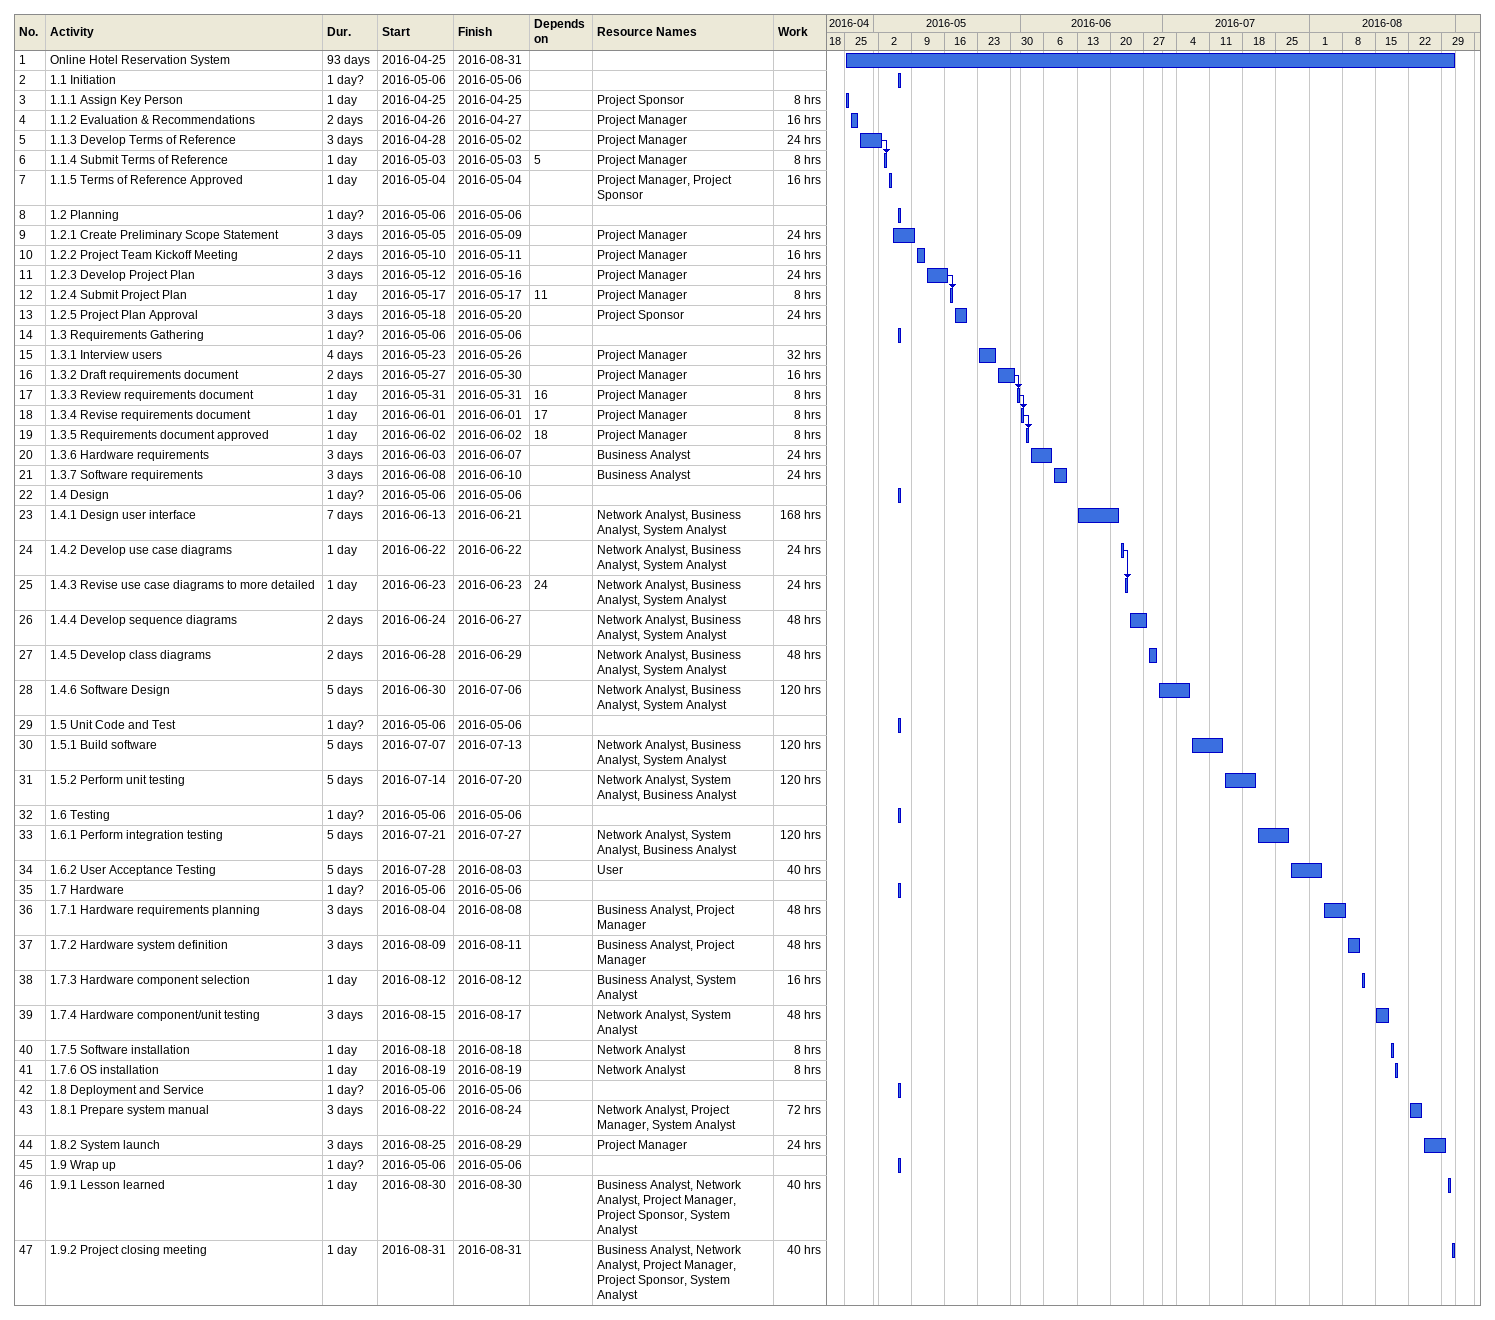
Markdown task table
| ID | Task | Duration | Start | Finish | Predecessors | Resources | Work (h) |
|---|---|---|---|---|---|---|---|
| 1 | Online Hotel Reservation System | 93d | 2016-04-25 | 2016-08-31 |  |  |  |
| 2 | 1.1 Initiation | 1d? | 2016-05-06 | 2016-05-06 |  |  |  |
| 3 | 1.1.1 Assign Key Person | 1d | 2016-04-25 | 2016-04-25 |  | Project Sponsor | 8 |
| 4 | 1.1.2 Evaluation & Recommendations | 2d | 2016-04-26 | 2016-04-27 |  | Project Manager | 16 |
| 5 | 1.1.3 Develop Terms of Reference | 3d | 2016-04-28 | 2016-05-02 |  | Project Manager | 24 |
| 6 | 1.1.4 Submit Terms of Reference | 1d | 2016-05-03 | 2016-05-03 | 5 | Project Manager | 8 |
| 7 | 1.1.5 Terms of Reference Approved | 1d | 2016-05-04 | 2016-05-04 |  | Project Manager, Project Sponsor | 16 |
| 8 | 1.2 Planning | 1d? | 2016-05-06 | 2016-05-06 |  |  |  |
| 9 | 1.2.1 Create Preliminary Scope Statement | 3d | 2016-05-05 | 2016-05-09 |  | Project Manager | 24 |
| 10 | 1.2.2 Project Team Kickoff Meeting | 2d | 2016-05-10 | 2016-05-11 |  | Project Manager | 16 |
| 11 | 1.2.3 Develop Project Plan | 3d | 2016-05-12 | 2016-05-16 |  | Project Manager | 24 |
| 12 | 1.2.4 Submit Project Plan | 1d | 2016-05-17 | 2016-05-17 | 11 | Project Manager | 8 |
| 13 | 1.2.5 Project Plan Approval | 3d | 2016-05-18 | 2016-05-20 |  | Project Sponsor | 24 |
| 14 | 1.3 Requirements Gathering | 1d? | 2016-05-06 | 2016-05-06 |  |  |  |
| 15 | 1.3.1 Interview users | 4d | 2016-05-23 | 2016-05-26 |  | Project Manager | 32 |
| 16 | 1.3.2 Draft requirements document | 2d | 2016-05-27 | 2016-05-30 |  | Project Manager | 16 |
| 17 | 1.3.3 Review requirements document | 1d | 2016-05-31 | 2016-05-31 | 16 | Project Manager | 8 |
| 18 | 1.3.4 Revise requirements document | 1d | 2016-06-01 | 2016-06-01 | 17 | Project Manager | 8 |
| 19 | 1.3.5 Requirements document approved | 1d | 2016-06-02 | 2016-06-02 | 18 | Project Manager | 8 |
| 20 | 1.3.6 Hardware requirements | 3d | 2016-06-03 | 2016-06-07 |  | Business Analyst | 24 |
| 21 | 1.3.7 Software requirements | 3d | 2016-06-08 | 2016-06-10 |  | Business Analyst | 24 |
| 22 | 1.4 Design | 1d? | 2016-05-06 | 2016-05-06 |  |  |  |
| 23 | 1.4.1 Design user interface | 7d | 2016-06-13 | 2016-06-21 |  | Network Analyst, Business Analyst, System Analyst | 168 |
| 24 | 1.4.2 Develop use case diagrams | 1d | 2016-06-22 | 2016-06-22 |  | Network Analyst, Business Analyst, System Analyst | 24 |
| 25 | 1.4.3 Revise use case diagrams to more detailed | 1d | 2016-06-23 | 2016-06-23 | 24 | Network Analyst, Business Analyst, System Analyst | 24 |
| 26 | 1.4.4 Develop sequence diagrams | 2d | 2016-06-24 | 2016-06-27 |  | Network Analyst, Business Analyst, System Analyst | 48 |
| 27 | 1.4.5 Develop class diagrams | 2d | 2016-06-28 | 2016-06-29 |  | Network Analyst, Business Analyst, System Analyst | 48 |
| 28 | 1.4.6 Software Design | 5d | 2016-06-30 | 2016-07-06 |  | Network Analyst, Business Analyst, System Analyst | 120 |
| 29 | 1.5 Unit Code and Test | 1d? | 2016-05-06 | 2016-05-06 |  |  |  |
| 30 | 1.5.1 Build software | 5d | 2016-07-07 | 2016-07-13 |  | Network Analyst, Business Analyst, System Analyst | 120 |
| 31 | 1.5.2 Perform unit testing | 5d | 2016-07-14 | 2016-07-20 |  | Network Analyst, System Analyst, Business Analyst | 120 |
| 32 | 1.6 Testing | 1d? | 2016-05-06 | 2016-05-06 |  |  |  |
| 33 | 1.6.1 Perform integration testing | 5d | 2016-07-21 | 2016-07-27 |  | Network Analyst, System Analyst, Business Analyst | 120 |
| 34 | 1.6.2 User Acceptance Testing | 5d | 2016-07-28 | 2016-08-03 |  | User | 40 |
| 35 | 1.7 Hardware | 1d? | 2016-05-06 | 2016-05-06 |  |  |  |
| 36 | 1.7.1 Hardware requirements planning | 3d | 2016-08-04 | 2016-08-08 |  | Business Analyst, Project Manager | 48 |
| 37 | 1.7.2 Hardware system definition | 3d | 2016-08-09 | 2016-08-11 |  | Business Analyst, Project Manager | 48 |
| 38 | 1.7.3 Hardware component selection | 1d | 2016-08-12 | 2016-08-12 |  | Business Analyst, System Analyst | 16 |
| 39 | 1.7.4 Hardware component/unit testing | 3d | 2016-08-15 | 2016-08-17 |  | Network Analyst, System Analyst | 48 |
| 40 | 1.7.5 Software installation | 1d | 2016-08-18 | 2016-08-18 |  | Network Analyst | 8 |
| 41 | 1.7.6 OS installation | 1d | 2016-08-19 | 2016-08-19 |  | Network Analyst | 8 |
| 42 | 1.8 Deployment and Service | 1d? | 2016-05-06 | 2016-05-06 |  |  |  |
| 43 | 1.8.1 Prepare system manual | 3d | 2016-08-22 | 2016-08-24 |  | Network Analyst, Project Manager, System Analyst | 72 |
| 44 | 1.8.2 System launch | 3d | 2016-08-25 | 2016-08-29 |  | Project Manager | 24 |
| 45 | 1.9 Wrap up | 1d? | 2016-05-06 | 2016-05-06 |  |  |  |
| 46 | 1.9.1 Lesson learned | 1d | 2016-08-30 | 2016-08-30 |  | Business Analyst, Network Analyst, Project Manager, Project Sponsor, System Analyst | 40 |
| 47 | 1.9.2 Project closing meeting | 1d | 2016-08-31 | 2016-08-31 |  | Business Analyst, Network Analyst, Project Manager, Project Sponsor, System Analyst | 40 |
